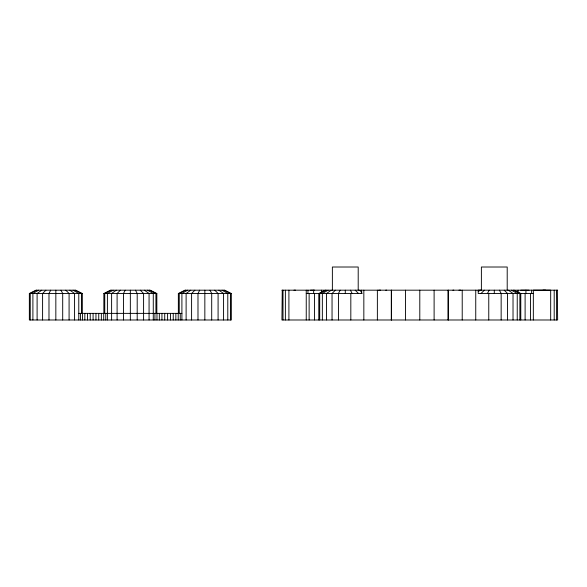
<?xml version="1.0" encoding="UTF-8"?>
<svg xmlns="http://www.w3.org/2000/svg" width="587" height="587" viewBox="0 0 587 587"><rect width="100%" height="100%" fill="white"/><g stroke="black" fill="none" stroke-linecap="round" stroke-linejoin="round"><path stroke-width="0.88" d="M419.793 319.988L419.793 290.183M462.218 319.988L462.218 290.183M475.749 319.988L475.749 290.183M50.695 290.191L48.985 293.5L48.985 319.988M125.2 290.191L123.483 293.5L123.483 319.988M199.705 290.191L197.988 293.5L197.988 319.988M340.152 290.191L338.435 293.5L338.435 319.988M487.437 293.5L489.154 290.191M45.903 290.191L42.594 293.5L42.594 319.988M120.408 290.191L117.099 293.5L117.099 319.988M194.906 290.191L191.597 293.5L191.597 319.988M335.36 290.191L332.044 293.5L332.044 319.988M481.047 293.5L484.363 290.191M41.794 290.191L37.106 293.5L37.106 319.988M116.292 290.191L111.611 293.5L111.611 319.988M190.797 290.191L186.116 293.5L186.116 319.988M331.244 290.191L326.563 293.5L326.563 319.988M478.236 291.607L480.247 290.191M38.632 290.191L32.901 293.5L32.901 319.988M113.137 290.191L107.399 293.5L107.399 319.988M187.635 290.191L181.904 293.5L181.904 319.988M328.089 290.191L322.351 293.5L322.351 319.988M36.651 290.191L30.253 293.5L30.253 319.988M111.148 290.191L104.757 293.5L104.757 313.37M185.653 290.191L179.255 293.5L179.255 313.37M326.101 290.191L319.702 293.5L319.702 319.988M178.353 313.37L178.353 293.5L184.978 290.191L224.711 290.191L231.329 293.5L231.329 319.988L29.35 319.988L29.35 293.5L35.976 290.191L75.708 290.191L82.327 293.5L82.327 313.37M103.855 313.37L103.855 293.5L110.473 290.191L150.206 290.191L156.832 293.5L156.832 313.37M325.425 290.191L318.8 293.5L318.8 319.988M452.907 290.183L453.81 290.176M378.769 290.183L380.603 290.176M557.334 290.183L557.65 319.988L281.936 319.988L282.252 290.183M293.97 290.183L295.547 290.183M310.523 290.183L314.661 290.183M281.936 290.183L557.65 290.183M481.582 290.183L478.236 290.183L478.236 293.5L533.341 293.5M520.786 290.183L529.063 290.183M542.975 290.183L545.616 290.183M29.35 293.5L82.327 293.5M103.855 293.5L156.832 293.5M178.353 293.5L231.329 293.5M306.245 293.5L362.194 293.5M78.783 313.37L181.904 313.37M458.975 290.176L460.817 290.183M385.776 290.176L386.679 290.183M514.161 290.191L520.786 293.5L520.786 319.988M513.486 290.191L519.884 293.5L519.884 319.988M224.036 290.191L230.427 293.5L230.427 319.988M149.531 290.191L155.929 293.5L155.929 313.37M75.033 290.191L81.424 293.5L81.424 313.37M511.497 290.191L517.235 293.5L517.235 319.988M222.047 290.191L227.785 293.5L227.785 319.988M147.55 290.191L153.28 293.5L153.28 319.988M73.045 290.191L78.783 293.5L78.783 319.988M508.342 290.191L513.023 293.5L513.023 319.988M359.339 290.191L362.018 292.084M218.892 290.191L223.574 293.5L223.574 319.988M144.387 290.191L149.069 293.5L149.069 319.988M69.89 290.191L74.571 293.5L74.571 319.988M504.226 290.191L507.542 293.5L507.542 319.988M355.223 290.191L358.532 293.5M214.776 290.191L218.085 293.5L218.085 319.988M140.278 290.191L143.588 293.5L143.588 319.988M65.773 290.191L69.083 293.5L69.083 319.988M499.434 290.191L501.151 293.5L501.151 319.988M350.432 290.191L352.149 293.5M209.985 290.191L211.702 293.5L211.702 319.988M135.487 290.191L137.197 293.5L137.197 319.988M60.982 290.191L62.699 293.5L62.699 319.988M556.586 290.183L556.586 319.988M554.201 290.183L554.201 319.988M550.679 319.988L550.679 290.183L533.341 290.176L533.341 319.988M531.631 290.176L531.631 293.5M530.457 293.5L530.457 319.988M525.93 290.176L525.93 293.5M525.108 293.5L525.108 319.988M518.079 290.176L518.079 292.671M507.205 290.191L507.205 267.012L481.384 267.012L481.384 290.191M494.298 290.191L494.298 293.5M488.766 293.5L488.766 319.988M448.292 290.176L448.292 319.988M448.108 290.176L448.108 319.988M434.109 290.176L434.109 319.988M405.478 290.176L405.478 319.988M391.478 290.176L391.478 319.988M391.294 290.176L391.294 319.988M377.368 290.183L377.368 319.988M363.837 290.183L363.837 319.988M361.35 290.183L361.35 293.5M358.202 290.191L358.202 267.012L332.374 267.012L332.374 290.191M350.821 293.5L350.821 319.988M345.288 290.191L345.288 293.5M321.507 290.176L321.507 292.671M314.471 293.5L314.471 319.988M313.656 290.176L313.656 293.5M309.129 293.5L309.129 319.988M307.955 290.176L307.955 293.5M306.245 290.176L306.245 319.988M288.907 290.183L288.907 319.988M285.377 290.183L285.377 319.988M283 290.183L283 319.988M204.841 290.191L204.841 319.988M180.253 313.37L180.253 319.988M178.213 313.37L178.213 319.988M175.858 313.37L175.858 319.988M173.246 313.37L173.246 319.988M170.465 313.37L170.465 319.988M167.596 313.37L167.596 319.988M164.72 313.37L164.72 319.988M161.939 313.37L161.939 319.988M159.326 313.37L159.326 319.988M156.971 313.37L156.971 319.988M154.931 313.37L154.931 319.988M130.343 290.191L130.343 319.988M105.748 313.37L105.748 319.988M103.716 313.37L103.716 319.988M101.353 313.37L101.353 319.988M98.741 313.37L98.741 319.988M95.96 313.37L95.96 319.988M93.091 313.37L93.091 319.988M90.222 313.37L90.222 319.988M87.441 313.37L87.441 319.988M84.829 313.37L84.829 319.988M82.466 313.37L82.466 319.988M80.434 313.37L80.434 319.988M55.838 290.191L55.838 319.988"/></g></svg>
